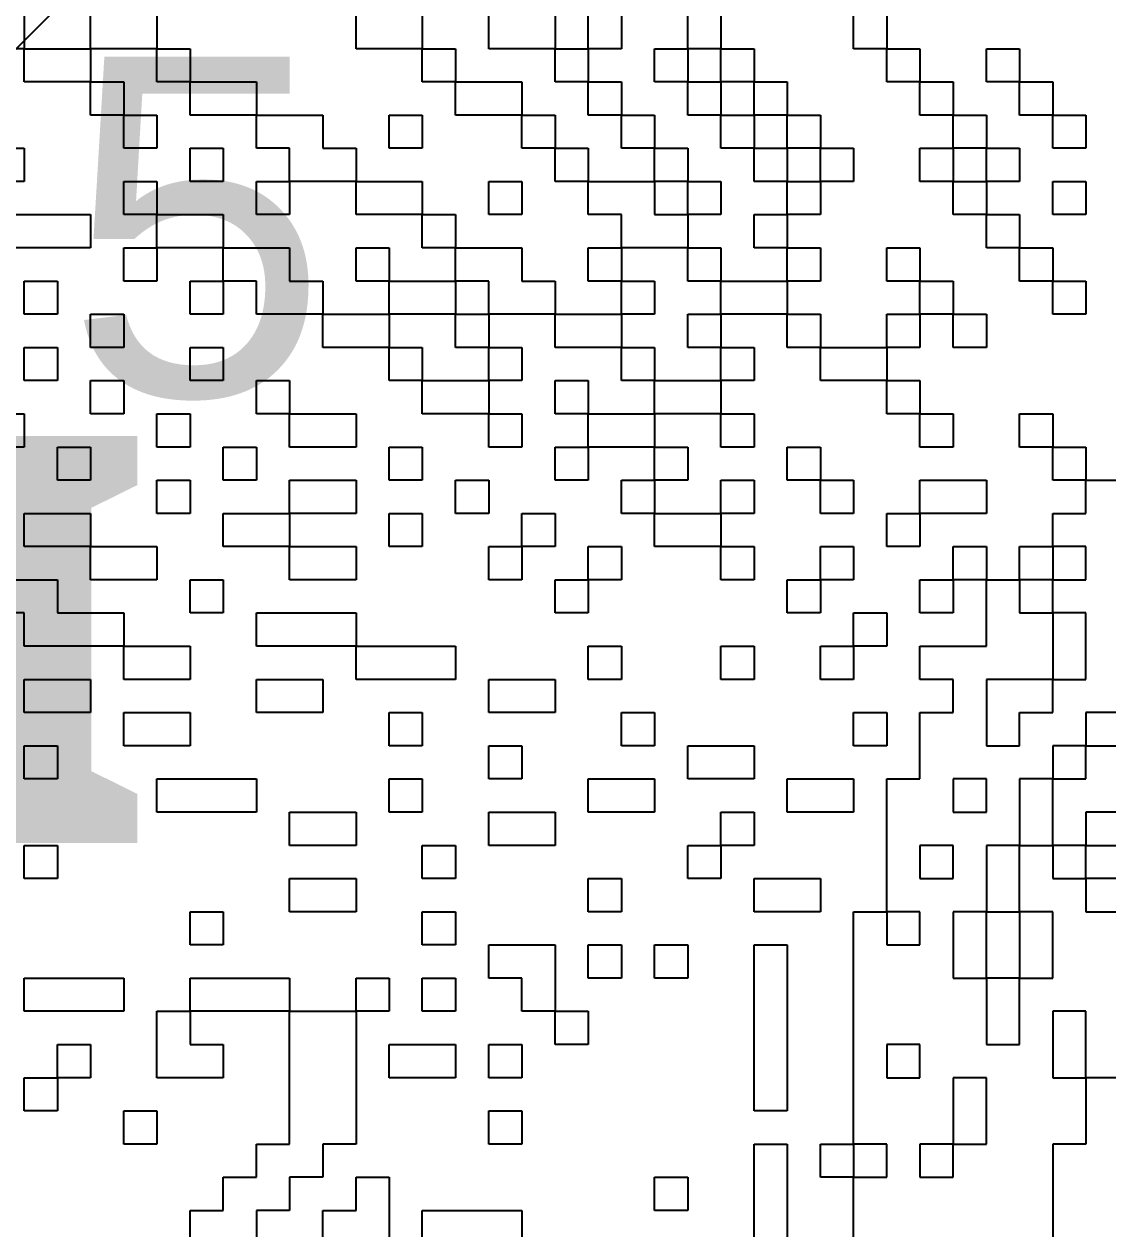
# Model space of a CAD drawing. Header units: inches. Extents: x 0.02 to 6.01, y 0.01 to 5.6.
# Drawn here: x 2.714 to 2.8738, y 2.9722 to 3.1498 of the extents above; entities that cross this region are included whole.
import ezdxf

# ---------------------------------------------------------------- set-up
doc = ezdxf.new("R2010")
doc.units = ezdxf.units.IN
doc.header["$MEASUREMENT"] = 0
for name, color, linetype in [('Bottom Layer', 5, 'Continuous'), ('Bottom Overlay', 54, 'Continuous'), ('Top Overlay', 2, 'Continuous')]:
    doc.layers.add(name, color=color, linetype=linetype)
doc.styles.add('Arial', font='', dxfattribs={"height": 0.2})
doc.styles.add('Segoe UI_Bold', font='', dxfattribs={"height": 0.2})
doc.styles.get('Arial').set_extended_font_data('Arial')
doc.styles.get('Segoe UI_Bold').set_extended_font_data('Segoe UI', bold=True)

# ---------------------------------------------------------------- blocks, each defined once
blk = doc.blocks.new('HDR2X3_18')
at = {"layer": 'Top Overlay', "style": 'Arial'}
blk.add_text('5', height=0.05, rotation=360, dxfattribs=at).set_placement((0.26, -0.02))

msp = doc.modelspace()

# ---------------------------------------------------------------- linework, layer by layer
at = {"layer": 'Bottom Layer'}
msp.add_line((2.69684, 3.13022), (2.86769, 3.30106), dxfattribs=at)
at = {"layer": 'Bottom Overlay'}
for p, q in [((2.71397, 3.15596), (2.71397, 3.14617)), ((2.73355, 3.15596), (2.73355, 3.14617)), ((2.72376, 3.14617), (2.72376, 3.15107)), ((2.76291, 3.14617), (2.76291, 3.15107)), ((2.77269, 3.15107), (2.77269, 3.14617)), ((2.78248, 3.14617), (2.78248, 3.15107)), ((2.79227, 3.15107), (2.79227, 3.14617)), ((2.79716, 3.14617), (2.79716, 3.15107)), ((2.80205, 3.15107), (2.80205, 3.14617)), ((2.81184, 3.14617), (2.81184, 3.15107)), ((2.81673, 3.15107), (2.81673, 3.14617)), ((2.83631, 3.14617), (2.83631, 3.15107)), ((2.8412, 3.15107), (2.8412, 3.14617)), ((2.71397, 3.14617), (2.70908, 3.14617)), ((2.71397, 3.14128), (2.71397, 3.14617)), ((2.71397, 3.14617), (2.72376, 3.14617)), ((2.72376, 3.14617), (2.72376, 3.14128)), ((2.73355, 3.14617), (2.72376, 3.14617)), ((2.73355, 3.14617), (2.73844, 3.14617)), ((2.73355, 3.14128), (2.73355, 3.14617)), ((2.73844, 3.14617), (2.73844, 3.14128)), ((2.77269, 3.14617), (2.76291, 3.14617)), ((2.77269, 3.14128), (2.77269, 3.14617)), ((2.77269, 3.14617), (2.77759, 3.14617)), ((2.77759, 3.14617), (2.77759, 3.14128)), ((2.79227, 3.14617), (2.78248, 3.14617)), ((2.79227, 3.14128), (2.79227, 3.14617)), ((2.79227, 3.14617), (2.79716, 3.14617)), ((2.79716, 3.14617), (2.79716, 3.14128)), ((2.80205, 3.14617), (2.79716, 3.14617)), ((2.80695, 3.14617), (2.81184, 3.14617)), ((2.80695, 3.14128), (2.80695, 3.14617)), ((2.81184, 3.14617), (2.81184, 3.14128)), ((2.81673, 3.14617), (2.81184, 3.14617)), ((2.81673, 3.14617), (2.82163, 3.14617)), ((2.81673, 3.14128), (2.81673, 3.14617)), ((2.82163, 3.14617), (2.82163, 3.14128)), ((2.8412, 3.14617), (2.83631, 3.14617)), ((2.8412, 3.14617), (2.84609, 3.14617)), ((2.8412, 3.14128), (2.8412, 3.14617)), ((2.84609, 3.14617), (2.84609, 3.14128)), ((2.85588, 3.14617), (2.86077, 3.14617)), ((2.85588, 3.14128), (2.85588, 3.14617)), ((2.86077, 3.14617), (2.86077, 3.14128)), ((2.72376, 3.14128), (2.71397, 3.14128)), ((2.72376, 3.13639), (2.72376, 3.14128)), ((2.72376, 3.14128), (2.72865, 3.14128)), ((2.72865, 3.14128), (2.72865, 3.13639)), ((2.73844, 3.14128), (2.73355, 3.14128)), ((2.73844, 3.14128), (2.74333, 3.14128)), ((2.73844, 3.13639), (2.73844, 3.14128)), ((2.74333, 3.14128), (2.74823, 3.14128)), ((2.74823, 3.14128), (2.74823, 3.13639)), ((2.77759, 3.14128), (2.77269, 3.14128)), ((2.77759, 3.13639), (2.77759, 3.14128)), ((2.77759, 3.14128), (2.78737, 3.14128)), ((2.78737, 3.14128), (2.78737, 3.13639)), ((2.79716, 3.14128), (2.79227, 3.14128)), ((2.79716, 3.14128), (2.80205, 3.14128)), ((2.79716, 3.13639), (2.79716, 3.14128)), ((2.80205, 3.14128), (2.80205, 3.13639)), ((2.81184, 3.14128), (2.80695, 3.14128)), ((2.81184, 3.13639), (2.81184, 3.14128)), ((2.81184, 3.14128), (2.81673, 3.14128)), ((2.81673, 3.14128), (2.81673, 3.13639)), ((2.82163, 3.14128), (2.81673, 3.14128)), ((2.82163, 3.13639), (2.82163, 3.14128)), ((2.82163, 3.14128), (2.82652, 3.14128)), ((2.82652, 3.14128), (2.82652, 3.13639)), ((2.84609, 3.14128), (2.8412, 3.14128)), ((2.84609, 3.13639), (2.84609, 3.14128)), ((2.84609, 3.14128), (2.85099, 3.14128)), ((2.85099, 3.14128), (2.85099, 3.13639)), ((2.86077, 3.14128), (2.85588, 3.14128)), ((2.86077, 3.13639), (2.86077, 3.14128)), ((2.86077, 3.14128), (2.86567, 3.14128)), ((2.86567, 3.14128), (2.86567, 3.13639)), ((2.72865, 3.13639), (2.72376, 3.13639)), ((2.72865, 3.13149), (2.72865, 3.13639)), ((2.72865, 3.13639), (2.73355, 3.13639)), ((2.73355, 3.13639), (2.73355, 3.13149)), ((2.74823, 3.13639), (2.73844, 3.13639)), ((2.74823, 3.13149), (2.74823, 3.13639)), ((2.74823, 3.13639), (2.75801, 3.13639)), ((2.75801, 3.13639), (2.75801, 3.13149)), ((2.7678, 3.13149), (2.7678, 3.13639)), ((2.7678, 3.13639), (2.77269, 3.13639)), ((2.77269, 3.13639), (2.77269, 3.13149)), ((2.78248, 3.13639), (2.77759, 3.13639)), ((2.78737, 3.13639), (2.78248, 3.13639)), ((2.78737, 3.13639), (2.79227, 3.13639)), ((2.78737, 3.13149), (2.78737, 3.13639)), ((2.79227, 3.13639), (2.79227, 3.13149)), ((2.80205, 3.13639), (2.79716, 3.13639)), ((2.80205, 3.13639), (2.80695, 3.13639)), ((2.80205, 3.13149), (2.80205, 3.13639)), ((2.80695, 3.13639), (2.80695, 3.13149)), ((2.81673, 3.13639), (2.81184, 3.13639)), ((2.81673, 3.13149), (2.81673, 3.13639)), ((2.81673, 3.13639), (2.82163, 3.13639)), ((2.82652, 3.13639), (2.82163, 3.13639)), ((2.82163, 3.13639), (2.82163, 3.13149)), ((2.82652, 3.13149), (2.82652, 3.13639)), ((2.82652, 3.13639), (2.83141, 3.13639)), ((2.83141, 3.13639), (2.83141, 3.13149)), ((2.85099, 3.13639), (2.84609, 3.13639)), ((2.85099, 3.13149), (2.85099, 3.13639)), ((2.85099, 3.13639), (2.85588, 3.13639)), ((2.85588, 3.13639), (2.85588, 3.13149)), ((2.86567, 3.13639), (2.86077, 3.13639)), ((2.86567, 3.13639), (2.87056, 3.13639)), ((2.86567, 3.13149), (2.86567, 3.13639)), ((2.87056, 3.13639), (2.87056, 3.13149)), ((2.70908, 3.13149), (2.71397, 3.13149)), ((2.71397, 3.13149), (2.71397, 3.1266)), ((2.73355, 3.13149), (2.72865, 3.13149)), ((2.73844, 3.1266), (2.73844, 3.13149)), ((2.73844, 3.13149), (2.74333, 3.13149)), ((2.74333, 3.13149), (2.74333, 3.1266)), ((2.75312, 3.13149), (2.74823, 3.13149)), ((2.75312, 3.1266), (2.75312, 3.13149)), ((2.75801, 3.13149), (2.76291, 3.13149)), ((2.76291, 3.13149), (2.76291, 3.1266)), ((2.77269, 3.13149), (2.7678, 3.13149)), ((2.79227, 3.13149), (2.78737, 3.13149)), ((2.79227, 3.1266), (2.79227, 3.13149)), ((2.79227, 3.13149), (2.79716, 3.13149)), ((2.79716, 3.13149), (2.79716, 3.1266)), ((2.80695, 3.13149), (2.80205, 3.13149)), ((2.80695, 3.1266), (2.80695, 3.13149)), ((2.80695, 3.13149), (2.81184, 3.13149)), ((2.81184, 3.13149), (2.81184, 3.1266)), ((2.82163, 3.13149), (2.81673, 3.13149)), ((2.82163, 3.13149), (2.82652, 3.13149)), ((2.82163, 3.1266), (2.82163, 3.13149)), ((2.83141, 3.13149), (2.82652, 3.13149)), ((2.82652, 3.13149), (2.82652, 3.1266)), ((2.83141, 3.1266), (2.83141, 3.13149)), ((2.83141, 3.13149), (2.83631, 3.13149)), ((2.83631, 3.13149), (2.83631, 3.1266)), ((2.84609, 3.1266), (2.84609, 3.13149)), ((2.84609, 3.13149), (2.85099, 3.13149)), ((2.85099, 3.13149), (2.85099, 3.1266)), ((2.85588, 3.13149), (2.85099, 3.13149)), ((2.85588, 3.13149), (2.86077, 3.13149)), ((2.85588, 3.1266), (2.85588, 3.13149)), ((2.86077, 3.13149), (2.86077, 3.1266)), ((2.87056, 3.13149), (2.86567, 3.13149)), ((2.71397, 3.1266), (2.70908, 3.1266)), ((2.72865, 3.12171), (2.72865, 3.1266)), ((2.72865, 3.1266), (2.73355, 3.1266)), ((2.73355, 3.1266), (2.73355, 3.12171)), ((2.74333, 3.1266), (2.73844, 3.1266)), ((2.74823, 3.12171), (2.74823, 3.1266)), ((2.74823, 3.1266), (2.75312, 3.1266)), ((2.75312, 3.1266), (2.75312, 3.12171)), ((2.76291, 3.1266), (2.75312, 3.1266)), ((2.76291, 3.12171), (2.76291, 3.1266)), ((2.76291, 3.1266), (2.77269, 3.1266)), ((2.77269, 3.1266), (2.77269, 3.12171)), ((2.78248, 3.12171), (2.78248, 3.1266)), ((2.78248, 3.1266), (2.78737, 3.1266)), ((2.78737, 3.1266), (2.78737, 3.12171)), ((2.79716, 3.1266), (2.79227, 3.1266)), ((2.79716, 3.12171), (2.79716, 3.1266)), ((2.79716, 3.1266), (2.80695, 3.1266)), ((2.81184, 3.1266), (2.80695, 3.1266)), ((2.80695, 3.1266), (2.80695, 3.12171)), ((2.81184, 3.12171), (2.81184, 3.1266)), ((2.81184, 3.1266), (2.81673, 3.1266)), ((2.81673, 3.1266), (2.81673, 3.12171)), ((2.82652, 3.1266), (2.82163, 3.1266)), ((2.82652, 3.12171), (2.82652, 3.1266)), ((2.82652, 3.1266), (2.83141, 3.1266)), ((2.83141, 3.1266), (2.83141, 3.12171)), ((2.83631, 3.1266), (2.83141, 3.1266)), ((2.85099, 3.1266), (2.84609, 3.1266)), ((2.85099, 3.12171), (2.85099, 3.1266)), ((2.85099, 3.1266), (2.85588, 3.1266)), ((2.85588, 3.1266), (2.85588, 3.12171)), ((2.86077, 3.1266), (2.85588, 3.1266)), ((2.86567, 3.12171), (2.86567, 3.1266)), ((2.86567, 3.1266), (2.87056, 3.1266)), ((2.87056, 3.1266), (2.87056, 3.12171)), ((2.70908, 3.12171), (2.72376, 3.12171)), ((2.72376, 3.12171), (2.72376, 3.11681)), ((2.73355, 3.12171), (2.72865, 3.12171)), ((2.73355, 3.11681), (2.73355, 3.12171)), ((2.73355, 3.12171), (2.74333, 3.12171)), ((2.74333, 3.12171), (2.74333, 3.11681)), ((2.75312, 3.12171), (2.74823, 3.12171)), ((2.77269, 3.12171), (2.76291, 3.12171)), ((2.77269, 3.11681), (2.77269, 3.12171)), ((2.77269, 3.12171), (2.77759, 3.12171)), ((2.77759, 3.12171), (2.77759, 3.11681)), ((2.78737, 3.12171), (2.78248, 3.12171)), ((2.80205, 3.12171), (2.79716, 3.12171)), ((2.80205, 3.11681), (2.80205, 3.12171)), ((2.80695, 3.12171), (2.81184, 3.12171)), ((2.81673, 3.12171), (2.81184, 3.12171)), ((2.81184, 3.12171), (2.81184, 3.11681)), ((2.82163, 3.11681), (2.82163, 3.12171)), ((2.82163, 3.12171), (2.82652, 3.12171)), ((2.82652, 3.12171), (2.82652, 3.11681)), ((2.83141, 3.12171), (2.82652, 3.12171)), ((2.85588, 3.12171), (2.85099, 3.12171)), ((2.85588, 3.12171), (2.86077, 3.12171)), ((2.85588, 3.11681), (2.85588, 3.12171)), ((2.86077, 3.12171), (2.86077, 3.11681)), ((2.87056, 3.12171), (2.86567, 3.12171)), ((2.71397, 3.11681), (2.70908, 3.11681)), ((2.71887, 3.11681), (2.71397, 3.11681)), ((2.72376, 3.11681), (2.71887, 3.11681)), ((2.72865, 3.11192), (2.72865, 3.11681)), ((2.72865, 3.11681), (2.73355, 3.11681)), ((2.73355, 3.11681), (2.73355, 3.11192)), ((2.73844, 3.11681), (2.73355, 3.11681)), ((2.74333, 3.11681), (2.73844, 3.11681)), ((2.74333, 3.11192), (2.74333, 3.11681)), ((2.74333, 3.11681), (2.75312, 3.11681)), ((2.75312, 3.11681), (2.75312, 3.11192)), ((2.76291, 3.11192), (2.76291, 3.11681)), ((2.76291, 3.11681), (2.7678, 3.11681)), ((2.7678, 3.11681), (2.7678, 3.11192)), ((2.77759, 3.11681), (2.77269, 3.11681)), ((2.77759, 3.11192), (2.77759, 3.11681)), ((2.77759, 3.11681), (2.78248, 3.11681)), ((2.78248, 3.11681), (2.78737, 3.11681)), ((2.78737, 3.11681), (2.78737, 3.11192)), ((2.79716, 3.11192), (2.79716, 3.11681)), ((2.79716, 3.11681), (2.80205, 3.11681)), ((2.80205, 3.11681), (2.80205, 3.11192)), ((2.81184, 3.11681), (2.80205, 3.11681)), ((2.81184, 3.11192), (2.81184, 3.11681)), ((2.81184, 3.11681), (2.81673, 3.11681)), ((2.81673, 3.11681), (2.81673, 3.11192)), ((2.82652, 3.11681), (2.82163, 3.11681)), ((2.82652, 3.11192), (2.82652, 3.11681)), ((2.82652, 3.11681), (2.83141, 3.11681)), ((2.83141, 3.11681), (2.83141, 3.11192)), ((2.8412, 3.11192), (2.8412, 3.11681)), ((2.8412, 3.11681), (2.84609, 3.11681)), ((2.84609, 3.11681), (2.84609, 3.11192)), ((2.86077, 3.11681), (2.85588, 3.11681)), ((2.86077, 3.11192), (2.86077, 3.11681)), ((2.86077, 3.11681), (2.86567, 3.11681)), ((2.86567, 3.11681), (2.86567, 3.11192)), ((2.71397, 3.10703), (2.71397, 3.11192)), ((2.71397, 3.11192), (2.71887, 3.11192)), ((2.71887, 3.11192), (2.71887, 3.10703)), ((2.73355, 3.11192), (2.72865, 3.11192)), ((2.73844, 3.10703), (2.73844, 3.11192)), ((2.73844, 3.11192), (2.74333, 3.11192)), ((2.74333, 3.11192), (2.74333, 3.10703)), ((2.74823, 3.11192), (2.74333, 3.11192)), ((2.74823, 3.10703), (2.74823, 3.11192)), ((2.75312, 3.11192), (2.75801, 3.11192)), ((2.75801, 3.11192), (2.75801, 3.10703)), ((2.7678, 3.11192), (2.76291, 3.11192)), ((2.7678, 3.11192), (2.77759, 3.11192)), ((2.7678, 3.10703), (2.7678, 3.11192)), ((2.78248, 3.11192), (2.77759, 3.11192)), ((2.77759, 3.11192), (2.77759, 3.10703)), ((2.78248, 3.10703), (2.78248, 3.11192)), ((2.78737, 3.11192), (2.79227, 3.11192)), ((2.79227, 3.11192), (2.79227, 3.10703)), ((2.80205, 3.11192), (2.79716, 3.11192)), ((2.80205, 3.10703), (2.80205, 3.11192)), ((2.80205, 3.11192), (2.80695, 3.11192)), ((2.80695, 3.11192), (2.80695, 3.10703)), ((2.81673, 3.11192), (2.81184, 3.11192)), ((2.81673, 3.11192), (2.82652, 3.11192)), ((2.81673, 3.10703), (2.81673, 3.11192)), ((2.83141, 3.11192), (2.82652, 3.11192)), ((2.82652, 3.11192), (2.82652, 3.10703)), ((2.84609, 3.11192), (2.8412, 3.11192)), ((2.84609, 3.10703), (2.84609, 3.11192)), ((2.84609, 3.11192), (2.85099, 3.11192)), ((2.85099, 3.11192), (2.85099, 3.10703)), ((2.86567, 3.11192), (2.86077, 3.11192)), ((2.86567, 3.10703), (2.86567, 3.11192)), ((2.86567, 3.11192), (2.87056, 3.11192)), ((2.87056, 3.11192), (2.87056, 3.10703)), ((2.71887, 3.10703), (2.71397, 3.10703)), ((2.72376, 3.10213), (2.72376, 3.10703)), ((2.72376, 3.10703), (2.72865, 3.10703)), ((2.72865, 3.10703), (2.72865, 3.10213)), ((2.74333, 3.10703), (2.73844, 3.10703)), ((2.75801, 3.10703), (2.74823, 3.10703)), ((2.75801, 3.10213), (2.75801, 3.10703)), ((2.75801, 3.10703), (2.7678, 3.10703)), ((2.7678, 3.10703), (2.7678, 3.10213)), ((2.77759, 3.10703), (2.7678, 3.10703)), ((2.77759, 3.10213), (2.77759, 3.10703)), ((2.77759, 3.10703), (2.78248, 3.10703)), ((2.78248, 3.10703), (2.78248, 3.10213)), ((2.79227, 3.10703), (2.78248, 3.10703)), ((2.79227, 3.10213), (2.79227, 3.10703)), ((2.79227, 3.10703), (2.79716, 3.10703)), ((2.79716, 3.10703), (2.80205, 3.10703)), ((2.80205, 3.10703), (2.80205, 3.10213)), ((2.80695, 3.10703), (2.80205, 3.10703)), ((2.81184, 3.10213), (2.81184, 3.10703)), ((2.81184, 3.10703), (2.81673, 3.10703)), ((2.81673, 3.10703), (2.81673, 3.10213)), ((2.82652, 3.10703), (2.81673, 3.10703)), ((2.82652, 3.10213), (2.82652, 3.10703)), ((2.82652, 3.10703), (2.83141, 3.10703)), ((2.83141, 3.10703), (2.83141, 3.10213)), ((2.8412, 3.10213), (2.8412, 3.10703)), ((2.8412, 3.10703), (2.84609, 3.10703)), ((2.85099, 3.10703), (2.84609, 3.10703)), ((2.84609, 3.10703), (2.84609, 3.10213)), ((2.85099, 3.10703), (2.85588, 3.10703)), ((2.85099, 3.10213), (2.85099, 3.10703)), ((2.85588, 3.10703), (2.85588, 3.10213)), ((2.87056, 3.10703), (2.86567, 3.10703)), ((2.71397, 3.10213), (2.71887, 3.10213)), ((2.71397, 3.09724), (2.71397, 3.10213)), ((2.71887, 3.10213), (2.71887, 3.09724)), ((2.72865, 3.10213), (2.72376, 3.10213)), ((2.73844, 3.10213), (2.74333, 3.10213)), ((2.73844, 3.09724), (2.73844, 3.10213)), ((2.74333, 3.10213), (2.74333, 3.09724)), ((2.7678, 3.10213), (2.75801, 3.10213)), ((2.7678, 3.09724), (2.7678, 3.10213)), ((2.7678, 3.10213), (2.77269, 3.10213)), ((2.77269, 3.10213), (2.77269, 3.09724)), ((2.78248, 3.10213), (2.77759, 3.10213)), ((2.78248, 3.09724), (2.78248, 3.10213)), ((2.78248, 3.10213), (2.78737, 3.10213)), ((2.78737, 3.10213), (2.78737, 3.09724)), ((2.80205, 3.10213), (2.79227, 3.10213)), ((2.80205, 3.09724), (2.80205, 3.10213)), ((2.80205, 3.10213), (2.80695, 3.10213)), ((2.80695, 3.10213), (2.80695, 3.09724)), ((2.81673, 3.10213), (2.81184, 3.10213)), ((2.81673, 3.10213), (2.82163, 3.10213)), ((2.81673, 3.09724), (2.81673, 3.10213)), ((2.82163, 3.10213), (2.82163, 3.09724)), ((2.83141, 3.10213), (2.82652, 3.10213)), ((2.83141, 3.09724), (2.83141, 3.10213)), ((2.83141, 3.10213), (2.8412, 3.10213)), ((2.8412, 3.10213), (2.8412, 3.09724)), ((2.84609, 3.10213), (2.8412, 3.10213)), ((2.85588, 3.10213), (2.85099, 3.10213)), ((2.71887, 3.09724), (2.71397, 3.09724)), ((2.72376, 3.09235), (2.72376, 3.09724)), ((2.72376, 3.09724), (2.72865, 3.09724)), ((2.72865, 3.09724), (2.72865, 3.09235)), ((2.74333, 3.09724), (2.73844, 3.09724)), ((2.74823, 3.09724), (2.75312, 3.09724)), ((2.74823, 3.09235), (2.74823, 3.09724)), ((2.75312, 3.09724), (2.75312, 3.09235)), ((2.77269, 3.09724), (2.7678, 3.09724)), ((2.77269, 3.09724), (2.78248, 3.09724)), ((2.77269, 3.09235), (2.77269, 3.09724)), ((2.78737, 3.09724), (2.78248, 3.09724)), ((2.78248, 3.09724), (2.78248, 3.09235)), ((2.79227, 3.09235), (2.79227, 3.09724)), ((2.79227, 3.09724), (2.79716, 3.09724)), ((2.79716, 3.09724), (2.79716, 3.09235)), ((2.80695, 3.09724), (2.80205, 3.09724)), ((2.80695, 3.09724), (2.81184, 3.09724)), ((2.80695, 3.09235), (2.80695, 3.09724)), ((2.81184, 3.09724), (2.81673, 3.09724)), ((2.82163, 3.09724), (2.81673, 3.09724)), ((2.81673, 3.09724), (2.81673, 3.09235)), ((2.8412, 3.09724), (2.83141, 3.09724)), ((2.8412, 3.09235), (2.8412, 3.09724)), ((2.8412, 3.09724), (2.84609, 3.09724)), ((2.84609, 3.09724), (2.84609, 3.09235)), ((2.70908, 3.09235), (2.71397, 3.09235)), ((2.71397, 3.09235), (2.71397, 3.08745)), ((2.72865, 3.09235), (2.72376, 3.09235)), ((2.73355, 3.08745), (2.73355, 3.09235)), ((2.73355, 3.09235), (2.73844, 3.09235)), ((2.73844, 3.09235), (2.73844, 3.08745)), ((2.75312, 3.09235), (2.74823, 3.09235)), ((2.75312, 3.08745), (2.75312, 3.09235)), ((2.75312, 3.09235), (2.76291, 3.09235)), ((2.76291, 3.09235), (2.76291, 3.08745)), ((2.78248, 3.09235), (2.77269, 3.09235)), ((2.78248, 3.08745), (2.78248, 3.09235)), ((2.78248, 3.09235), (2.78737, 3.09235)), ((2.78737, 3.09235), (2.78737, 3.08745)), ((2.79716, 3.09235), (2.79227, 3.09235)), ((2.79716, 3.09235), (2.80205, 3.09235)), ((2.79716, 3.08745), (2.79716, 3.09235)), ((2.80205, 3.09235), (2.80695, 3.09235)), ((2.81673, 3.09235), (2.80695, 3.09235)), ((2.80695, 3.09235), (2.80695, 3.08745)), ((2.81673, 3.08745), (2.81673, 3.09235)), ((2.81673, 3.09235), (2.82163, 3.09235)), ((2.82163, 3.09235), (2.82163, 3.08745)), ((2.84609, 3.09235), (2.8412, 3.09235)), ((2.84609, 3.08745), (2.84609, 3.09235)), ((2.84609, 3.09235), (2.85099, 3.09235)), ((2.85099, 3.09235), (2.85099, 3.08745)), ((2.86077, 3.08745), (2.86077, 3.09235)), ((2.86077, 3.09235), (2.86567, 3.09235)), ((2.86567, 3.09235), (2.86567, 3.08745)), ((2.71397, 3.08745), (2.70908, 3.08745)), ((2.71887, 3.08745), (2.72376, 3.08745)), ((2.71887, 3.08256), (2.71887, 3.08745)), ((2.72376, 3.08745), (2.72376, 3.08256)), ((2.73844, 3.08745), (2.73355, 3.08745)), ((2.74333, 3.08745), (2.74823, 3.08745)), ((2.74333, 3.08256), (2.74333, 3.08745)), ((2.74823, 3.08745), (2.74823, 3.08256)), ((2.75801, 3.08745), (2.75312, 3.08745)), ((2.76291, 3.08745), (2.75801, 3.08745)), ((2.7678, 3.08256), (2.7678, 3.08745)), ((2.7678, 3.08745), (2.77269, 3.08745)), ((2.77269, 3.08745), (2.77269, 3.08256)), ((2.78737, 3.08745), (2.78248, 3.08745)), ((2.79227, 3.08256), (2.79227, 3.08745)), ((2.79227, 3.08745), (2.79716, 3.08745)), ((2.79716, 3.08745), (2.79716, 3.08256)), ((2.80695, 3.08745), (2.79716, 3.08745)), ((2.80695, 3.08256), (2.80695, 3.08745)), ((2.80695, 3.08745), (2.81184, 3.08745)), ((2.81184, 3.08745), (2.81184, 3.08256)), ((2.82163, 3.08745), (2.81673, 3.08745)), ((2.82652, 3.08256), (2.82652, 3.08745)), ((2.82652, 3.08745), (2.83141, 3.08745)), ((2.83141, 3.08745), (2.83141, 3.08256)), ((2.85099, 3.08745), (2.84609, 3.08745)), ((2.86567, 3.08745), (2.86077, 3.08745)), ((2.86567, 3.08256), (2.86567, 3.08745)), ((2.86567, 3.08745), (2.87056, 3.08745)), ((2.87056, 3.08745), (2.87056, 3.08256)), ((2.72376, 3.08256), (2.71887, 3.08256)), ((2.73355, 3.07767), (2.73355, 3.08256)), ((2.73355, 3.08256), (2.73844, 3.08256)), ((2.73844, 3.08256), (2.73844, 3.07767)), ((2.74823, 3.08256), (2.74333, 3.08256)), ((2.75312, 3.07767), (2.75312, 3.08256)), ((2.75312, 3.08256), (2.75801, 3.08256)), ((2.75801, 3.08256), (2.76291, 3.08256)), ((2.76291, 3.08256), (2.76291, 3.07767)), ((2.77269, 3.08256), (2.7678, 3.08256)), ((2.77759, 3.07767), (2.77759, 3.08256)), ((2.77759, 3.08256), (2.78248, 3.08256)), ((2.78248, 3.08256), (2.78248, 3.07767)), ((2.79716, 3.08256), (2.79227, 3.08256)), ((2.80205, 3.07767), (2.80205, 3.08256)), ((2.80205, 3.08256), (2.80695, 3.08256)), ((2.81184, 3.08256), (2.80695, 3.08256)), ((2.80695, 3.08256), (2.80695, 3.07767)), ((2.81673, 3.07767), (2.81673, 3.08256)), ((2.81673, 3.08256), (2.82163, 3.08256)), ((2.82163, 3.08256), (2.82163, 3.07767)), ((2.83141, 3.08256), (2.82652, 3.08256)), ((2.83141, 3.08256), (2.83631, 3.08256)), ((2.83141, 3.07767), (2.83141, 3.08256)), ((2.83631, 3.08256), (2.83631, 3.07767)), ((2.84609, 3.07767), (2.84609, 3.08256)), ((2.84609, 3.08256), (2.85099, 3.08256)), ((2.85099, 3.08256), (2.85588, 3.08256)), ((2.85588, 3.08256), (2.85588, 3.07767)), ((2.87056, 3.08256), (2.86567, 3.08256)), ((2.87056, 3.07767), (2.87056, 3.08256)), ((2.87056, 3.08256), (2.87545, 3.08256)), ((2.71397, 3.07767), (2.71887, 3.07767)), ((2.71397, 3.07277), (2.71397, 3.07767)), ((2.71887, 3.07767), (2.72376, 3.07767)), ((2.72376, 3.07767), (2.72376, 3.07277)), ((2.73844, 3.07767), (2.73355, 3.07767)), ((2.74333, 3.07277), (2.74333, 3.07767)), ((2.74333, 3.07767), (2.75312, 3.07767)), ((2.76291, 3.07767), (2.75312, 3.07767)), ((2.75312, 3.07767), (2.75312, 3.07277)), ((2.7678, 3.07277), (2.7678, 3.07767)), ((2.7678, 3.07767), (2.77269, 3.07767)), ((2.77269, 3.07767), (2.77269, 3.07277)), ((2.78248, 3.07767), (2.77759, 3.07767)), ((2.78737, 3.07277), (2.78737, 3.07767)), ((2.78737, 3.07767), (2.79227, 3.07767)), ((2.79227, 3.07767), (2.79227, 3.07277)), ((2.80695, 3.07767), (2.80205, 3.07767)), ((2.80695, 3.07767), (2.81184, 3.07767)), ((2.80695, 3.07277), (2.80695, 3.07767)), ((2.81184, 3.07767), (2.81673, 3.07767)), ((2.81673, 3.07767), (2.81673, 3.07277)), ((2.82163, 3.07767), (2.81673, 3.07767)), ((2.83631, 3.07767), (2.83141, 3.07767)), ((2.8412, 3.07277), (2.8412, 3.07767)), ((2.8412, 3.07767), (2.84609, 3.07767)), ((2.84609, 3.07767), (2.84609, 3.07277)), ((2.85588, 3.07767), (2.84609, 3.07767)), ((2.86567, 3.07277), (2.86567, 3.07767)), ((2.86567, 3.07767), (2.87056, 3.07767)), ((2.72376, 3.07277), (2.71397, 3.07277)), ((2.72376, 3.06788), (2.72376, 3.07277)), ((2.72376, 3.07277), (2.73355, 3.07277)), ((2.73355, 3.07277), (2.73355, 3.06788)), ((2.75312, 3.07277), (2.74333, 3.07277)), ((2.75312, 3.07277), (2.75801, 3.07277)), ((2.75312, 3.06788), (2.75312, 3.07277)), ((2.75801, 3.07277), (2.76291, 3.07277)), ((2.76291, 3.07277), (2.76291, 3.06788)), ((2.77269, 3.07277), (2.7678, 3.07277)), ((2.78248, 3.06788), (2.78248, 3.07277)), ((2.78248, 3.07277), (2.78737, 3.07277)), ((2.78737, 3.07277), (2.78737, 3.06788)), ((2.79227, 3.07277), (2.78737, 3.07277)), ((2.79716, 3.07277), (2.80205, 3.07277)), ((2.79716, 3.06788), (2.79716, 3.07277)), ((2.80205, 3.07277), (2.80205, 3.06788)), ((2.81673, 3.07277), (2.80695, 3.07277)), ((2.81673, 3.06788), (2.81673, 3.07277)), ((2.81673, 3.07277), (2.82163, 3.07277)), ((2.82163, 3.07277), (2.82163, 3.06788)), ((2.83141, 3.06788), (2.83141, 3.07277)), ((2.83141, 3.07277), (2.83631, 3.07277)), ((2.83631, 3.07277), (2.83631, 3.06788)), ((2.84609, 3.07277), (2.8412, 3.07277)), ((2.85099, 3.06788), (2.85099, 3.07277)), ((2.85099, 3.07277), (2.85588, 3.07277)), ((2.85588, 3.07277), (2.85588, 3.06788)), ((2.86077, 3.07277), (2.86567, 3.07277)), ((2.86077, 3.06788), (2.86077, 3.07277)), ((2.86567, 3.07277), (2.86567, 3.06788)), ((2.87056, 3.07277), (2.86567, 3.07277)), ((2.87056, 3.06788), (2.87056, 3.07277)), ((2.70908, 3.06788), (2.71397, 3.06788)), ((2.71397, 3.06788), (2.71887, 3.06788)), ((2.71887, 3.06788), (2.71887, 3.06299)), ((2.72865, 3.06788), (2.72376, 3.06788)), ((2.73355, 3.06788), (2.72865, 3.06788)), ((2.73844, 3.06299), (2.73844, 3.06788)), ((2.73844, 3.06788), (2.74333, 3.06788)), ((2.74333, 3.06788), (2.74333, 3.06299)), ((2.76291, 3.06788), (2.75312, 3.06788)), ((2.78737, 3.06788), (2.78248, 3.06788)), ((2.79227, 3.06299), (2.79227, 3.06788)), ((2.79227, 3.06788), (2.79716, 3.06788)), ((2.80205, 3.06788), (2.79716, 3.06788)), ((2.79716, 3.06788), (2.79716, 3.06299)), ((2.82163, 3.06788), (2.81673, 3.06788)), ((2.82652, 3.06299), (2.82652, 3.06788)), ((2.82652, 3.06788), (2.83141, 3.06788)), ((2.83631, 3.06788), (2.83141, 3.06788)), ((2.83141, 3.06788), (2.83141, 3.06299)), ((2.84609, 3.06299), (2.84609, 3.06788)), ((2.84609, 3.06788), (2.85099, 3.06788)), ((2.85588, 3.06788), (2.85099, 3.06788)), ((2.85099, 3.06788), (2.85099, 3.06299)), ((2.85588, 3.05809), (2.85588, 3.06788)), ((2.85588, 3.06788), (2.86077, 3.06788)), ((2.86567, 3.06788), (2.86077, 3.06788)), ((2.86077, 3.06788), (2.86077, 3.06299)), ((2.86567, 3.06299), (2.86567, 3.06788)), ((2.86567, 3.06788), (2.87056, 3.06788)), ((2.71397, 3.06299), (2.70419, 3.06299)), ((2.71397, 3.05809), (2.71397, 3.06299)), ((2.71887, 3.06299), (2.72865, 3.06299)), ((2.72865, 3.06299), (2.72865, 3.05809)), ((2.74333, 3.06299), (2.73844, 3.06299)), ((2.74823, 3.06299), (2.75312, 3.06299)), ((2.74823, 3.05809), (2.74823, 3.06299)), ((2.75312, 3.06299), (2.76291, 3.06299)), ((2.76291, 3.06299), (2.76291, 3.05809)), ((2.79716, 3.06299), (2.79227, 3.06299)), ((2.83141, 3.06299), (2.82652, 3.06299)), ((2.83631, 3.06299), (2.8412, 3.06299)), ((2.83631, 3.05809), (2.83631, 3.06299)), ((2.8412, 3.06299), (2.8412, 3.05809)), ((2.85099, 3.06299), (2.84609, 3.06299)), ((2.86077, 3.06299), (2.86567, 3.06299)), ((2.86567, 3.06299), (2.86567, 3.0532)), ((2.87056, 3.06299), (2.86567, 3.06299)), ((2.87056, 3.0532), (2.87056, 3.06299)), ((2.72865, 3.05809), (2.71397, 3.05809)), ((2.72865, 3.0532), (2.72865, 3.05809)), ((2.72865, 3.05809), (2.73844, 3.05809)), ((2.73844, 3.05809), (2.73844, 3.0532)), ((2.76291, 3.05809), (2.74823, 3.05809)), ((2.76291, 3.0532), (2.76291, 3.05809)), ((2.76291, 3.05809), (2.77759, 3.05809)), ((2.77759, 3.05809), (2.77759, 3.0532)), ((2.79716, 3.0532), (2.79716, 3.05809)), ((2.79716, 3.05809), (2.80205, 3.05809)), ((2.80205, 3.05809), (2.80205, 3.0532)), ((2.81673, 3.0532), (2.81673, 3.05809)), ((2.81673, 3.05809), (2.82163, 3.05809)), ((2.82163, 3.05809), (2.82163, 3.0532)), ((2.83141, 3.0532), (2.83141, 3.05809)), ((2.83141, 3.05809), (2.83631, 3.05809)), ((2.83631, 3.05809), (2.83631, 3.0532)), ((2.8412, 3.05809), (2.83631, 3.05809)), ((2.84609, 3.0532), (2.84609, 3.05809)), ((2.84609, 3.05809), (2.85588, 3.05809)), ((2.71397, 3.04831), (2.71397, 3.0532)), ((2.71397, 3.0532), (2.72376, 3.0532)), ((2.72376, 3.0532), (2.72376, 3.04831)), ((2.73355, 3.0532), (2.72865, 3.0532)), ((2.73844, 3.0532), (2.73355, 3.0532)), ((2.74823, 3.04831), (2.74823, 3.0532)), ((2.74823, 3.0532), (2.75801, 3.0532)), ((2.75801, 3.0532), (2.75801, 3.04831)), ((2.7678, 3.0532), (2.76291, 3.0532)), ((2.77759, 3.0532), (2.7678, 3.0532)), ((2.78248, 3.04831), (2.78248, 3.0532)), ((2.78248, 3.0532), (2.79227, 3.0532)), ((2.79227, 3.0532), (2.79227, 3.04831)), ((2.80205, 3.0532), (2.79716, 3.0532)), ((2.82163, 3.0532), (2.81673, 3.0532)), ((2.83631, 3.0532), (2.83141, 3.0532)), ((2.85099, 3.0532), (2.84609, 3.0532)), ((2.85099, 3.04831), (2.85099, 3.0532)), ((2.86567, 3.0532), (2.85588, 3.0532)), ((2.85588, 3.0532), (2.85588, 3.04341)), ((2.86567, 3.0532), (2.87056, 3.0532)), ((2.86567, 3.04831), (2.86567, 3.0532)), ((2.72376, 3.04831), (2.71397, 3.04831)), ((2.72865, 3.04341), (2.72865, 3.04831)), ((2.72865, 3.04831), (2.73844, 3.04831)), ((2.73844, 3.04831), (2.73844, 3.04341)), ((2.75312, 3.04831), (2.74823, 3.04831)), ((2.75801, 3.04831), (2.75312, 3.04831)), ((2.7678, 3.04341), (2.7678, 3.04831)), ((2.7678, 3.04831), (2.77269, 3.04831)), ((2.77269, 3.04831), (2.77269, 3.04341)), ((2.78737, 3.04831), (2.78248, 3.04831)), ((2.79227, 3.04831), (2.78737, 3.04831)), ((2.80205, 3.04341), (2.80205, 3.04831)), ((2.80205, 3.04831), (2.80695, 3.04831)), ((2.80695, 3.04831), (2.80695, 3.04341)), ((2.83631, 3.04341), (2.83631, 3.04831)), ((2.83631, 3.04831), (2.8412, 3.04831)), ((2.8412, 3.04831), (2.8412, 3.04341)), ((2.84609, 3.03852), (2.84609, 3.04831)), ((2.84609, 3.04831), (2.85099, 3.04831)), ((2.86077, 3.04341), (2.86077, 3.04831)), ((2.86077, 3.04831), (2.86567, 3.04831)), ((2.87545, 3.04831), (2.87056, 3.04831)), ((2.87056, 3.04831), (2.87056, 3.04341)), ((2.71397, 3.03852), (2.71397, 3.04341)), ((2.71397, 3.04341), (2.71887, 3.04341)), ((2.71887, 3.04341), (2.71887, 3.03852)), ((2.73844, 3.04341), (2.72865, 3.04341)), ((2.77269, 3.04341), (2.7678, 3.04341)), ((2.78248, 3.03852), (2.78248, 3.04341)), ((2.78248, 3.04341), (2.78737, 3.04341)), ((2.78737, 3.04341), (2.78737, 3.03852)), ((2.80695, 3.04341), (2.80205, 3.04341)), ((2.81184, 3.03852), (2.81184, 3.04341)), ((2.81184, 3.04341), (2.82163, 3.04341)), ((2.82163, 3.04341), (2.82163, 3.03852)), ((2.8412, 3.04341), (2.83631, 3.04341)), ((2.85588, 3.04341), (2.86077, 3.04341)), ((2.87056, 3.04341), (2.86567, 3.04341)), ((2.86567, 3.04341), (2.86567, 3.03852)), ((2.87056, 3.03852), (2.87056, 3.04341)), ((2.87056, 3.04341), (2.87545, 3.04341)), ((2.71887, 3.03852), (2.71397, 3.03852)), ((2.73355, 3.03363), (2.73355, 3.03852)), ((2.73355, 3.03852), (2.74823, 3.03852)), ((2.74823, 3.03852), (2.74823, 3.03363)), ((2.7678, 3.03363), (2.7678, 3.03852)), ((2.7678, 3.03852), (2.77269, 3.03852)), ((2.77269, 3.03852), (2.77269, 3.03363)), ((2.78737, 3.03852), (2.78248, 3.03852)), ((2.79716, 3.03852), (2.80205, 3.03852)), ((2.79716, 3.03363), (2.79716, 3.03852)), ((2.80205, 3.03852), (2.80695, 3.03852)), ((2.80695, 3.03852), (2.80695, 3.03363)), ((2.81673, 3.03852), (2.81184, 3.03852)), ((2.82163, 3.03852), (2.81673, 3.03852)), ((2.82652, 3.03852), (2.83141, 3.03852)), ((2.82652, 3.03363), (2.82652, 3.03852)), ((2.83141, 3.03852), (2.83631, 3.03852)), ((2.83631, 3.03852), (2.83631, 3.03363)), ((2.8412, 3.01895), (2.8412, 3.03852)), ((2.8412, 3.03852), (2.84609, 3.03852)), ((2.85588, 3.03852), (2.85099, 3.03852)), ((2.85099, 3.03852), (2.85099, 3.03363)), ((2.85588, 3.03363), (2.85588, 3.03852)), ((2.86567, 3.03852), (2.86077, 3.03852)), ((2.86077, 3.03852), (2.86077, 3.02873)), ((2.86567, 3.02873), (2.86567, 3.03852)), ((2.86567, 3.03852), (2.87056, 3.03852)), ((2.74333, 3.03363), (2.73355, 3.03363)), ((2.74823, 3.03363), (2.74333, 3.03363)), ((2.75312, 3.02873), (2.75312, 3.03363)), ((2.75312, 3.03363), (2.76291, 3.03363)), ((2.76291, 3.03363), (2.76291, 3.02873)), ((2.77269, 3.03363), (2.7678, 3.03363)), ((2.78248, 3.03363), (2.78737, 3.03363)), ((2.78248, 3.02873), (2.78248, 3.03363)), ((2.78737, 3.03363), (2.79227, 3.03363)), ((2.79227, 3.03363), (2.79227, 3.02873)), ((2.80695, 3.03363), (2.79716, 3.03363)), ((2.81673, 3.02873), (2.81673, 3.03363)), ((2.81673, 3.03363), (2.82163, 3.03363)), ((2.82163, 3.03363), (2.82163, 3.02873)), ((2.83631, 3.03363), (2.82652, 3.03363)), ((2.85099, 3.03363), (2.85588, 3.03363)), ((2.87545, 3.03363), (2.87056, 3.03363)), ((2.87056, 3.03363), (2.87056, 3.02873)), ((2.71397, 3.02873), (2.71887, 3.02873)), ((2.71397, 3.02384), (2.71397, 3.02873)), ((2.71887, 3.02873), (2.71887, 3.02384)), ((2.76291, 3.02873), (2.75312, 3.02873)), ((2.77269, 3.02384), (2.77269, 3.02873)), ((2.77269, 3.02873), (2.77759, 3.02873)), ((2.77759, 3.02873), (2.77759, 3.02384)), ((2.79227, 3.02873), (2.78248, 3.02873)), ((2.81184, 3.02384), (2.81184, 3.02873)), ((2.81184, 3.02873), (2.81673, 3.02873)), ((2.81673, 3.02873), (2.81673, 3.02384)), ((2.82163, 3.02873), (2.81673, 3.02873)), ((2.85099, 3.02873), (2.84609, 3.02873)), ((2.84609, 3.02873), (2.84609, 3.02384)), ((2.85099, 3.02384), (2.85099, 3.02873)), ((2.86077, 3.02873), (2.85588, 3.02873)), ((2.85588, 3.02873), (2.85588, 3.01895)), ((2.86077, 3.02873), (2.86567, 3.02873)), ((2.86077, 3.01895), (2.86077, 3.02873)), ((2.87056, 3.02873), (2.86567, 3.02873)), ((2.86567, 3.02873), (2.86567, 3.02384)), ((2.87056, 3.02384), (2.87056, 3.02873)), ((2.87056, 3.02873), (2.87545, 3.02873)), ((2.71887, 3.02384), (2.71397, 3.02384)), ((2.75312, 3.02384), (2.75801, 3.02384)), ((2.75312, 3.01895), (2.75312, 3.02384)), ((2.75801, 3.02384), (2.76291, 3.02384)), ((2.76291, 3.02384), (2.76291, 3.01895)), ((2.77759, 3.02384), (2.77269, 3.02384)), ((2.79716, 3.01895), (2.79716, 3.02384)), ((2.79716, 3.02384), (2.80205, 3.02384)), ((2.80205, 3.02384), (2.80205, 3.01895)), ((2.81673, 3.02384), (2.81184, 3.02384)), ((2.82163, 3.01895), (2.82163, 3.02384)), ((2.82163, 3.02384), (2.83141, 3.02384)), ((2.83141, 3.02384), (2.83141, 3.01895)), ((2.84609, 3.02384), (2.85099, 3.02384)), ((2.86567, 3.02384), (2.87056, 3.02384)), ((2.87545, 3.02384), (2.87056, 3.02384)), ((2.87056, 3.02384), (2.87056, 3.01895)), ((2.73844, 3.01405), (2.73844, 3.01895)), ((2.73844, 3.01895), (2.74333, 3.01895)), ((2.74333, 3.01895), (2.74333, 3.01405)), ((2.76291, 3.01895), (2.75312, 3.01895)), ((2.77269, 3.01405), (2.77269, 3.01895)), ((2.77269, 3.01895), (2.77759, 3.01895)), ((2.77759, 3.01895), (2.77759, 3.01405)), ((2.80205, 3.01895), (2.79716, 3.01895)), ((2.82652, 3.01895), (2.82163, 3.01895)), ((2.83141, 3.01895), (2.82652, 3.01895)), ((2.83631, 2.98469), (2.83631, 3.01895)), ((2.83631, 3.01895), (2.8412, 3.01895)), ((2.8412, 3.01895), (2.8412, 3.01405)), ((2.84609, 3.01895), (2.8412, 3.01895)), ((2.84609, 3.01405), (2.84609, 3.01895)), ((2.85588, 3.01895), (2.85099, 3.01895)), ((2.85099, 3.01895), (2.85099, 3.00916)), ((2.85588, 3.01405), (2.85588, 3.01895)), ((2.85588, 3.01895), (2.86077, 3.01895)), ((2.86077, 3.01895), (2.86077, 3.00916)), ((2.86567, 3.01895), (2.86077, 3.01895)), ((2.86567, 3.00916), (2.86567, 3.01895)), ((2.87056, 3.01895), (2.87545, 3.01895)), ((2.74333, 3.01405), (2.73844, 3.01405)), ((2.77759, 3.01405), (2.77269, 3.01405)), ((2.78248, 3.00916), (2.78248, 3.01405)), ((2.78248, 3.01405), (2.79227, 3.01405)), ((2.79227, 3.01405), (2.79227, 3.00916)), ((2.79716, 3.00916), (2.79716, 3.01405)), ((2.79716, 3.01405), (2.80205, 3.01405)), ((2.80205, 3.01405), (2.80205, 3.00916)), ((2.80695, 3.00916), (2.80695, 3.01405)), ((2.80695, 3.01405), (2.81184, 3.01405)), ((2.81184, 3.01405), (2.81184, 3.00916)), ((2.82163, 2.99448), (2.82163, 3.01405)), ((2.82163, 3.01405), (2.82652, 3.01405)), ((2.82652, 3.01405), (2.82652, 2.98959)), ((2.8412, 3.01405), (2.84609, 3.01405)), ((2.85588, 3.00916), (2.85588, 3.01405)), ((2.71397, 3.00427), (2.71397, 3.00916)), ((2.71397, 3.00916), (2.72865, 3.00916)), ((2.72865, 3.00916), (2.72865, 3.00427)), ((2.73844, 3.00427), (2.73844, 3.00916)), ((2.73844, 3.00916), (2.75312, 3.00916)), ((2.75312, 3.00916), (2.75312, 3.00427)), ((2.76291, 3.00427), (2.76291, 3.00916)), ((2.76291, 3.00916), (2.7678, 3.00916)), ((2.7678, 3.00916), (2.7678, 3.00427)), ((2.77269, 3.00916), (2.77759, 3.00916)), ((2.77269, 3.00427), (2.77269, 3.00916)), ((2.77759, 3.00916), (2.77759, 3.00427)), ((2.78737, 3.00916), (2.78248, 3.00916)), ((2.78737, 3.00427), (2.78737, 3.00916)), ((2.79227, 3.00916), (2.79227, 3.00427)), ((2.80205, 3.00916), (2.79716, 3.00916)), ((2.81184, 3.00916), (2.80695, 3.00916)), ((2.85099, 3.00916), (2.85588, 3.00916)), ((2.86077, 3.00916), (2.85588, 3.00916)), ((2.85588, 3.00916), (2.85588, 2.99937)), ((2.86077, 2.99937), (2.86077, 3.00916)), ((2.86077, 3.00916), (2.86567, 3.00916)), ((2.72865, 3.00427), (2.71397, 3.00427)), ((2.73355, 2.99937), (2.73355, 3.00427)), ((2.73355, 3.00427), (2.73844, 3.00427)), ((2.73844, 3.00427), (2.73844, 2.99937)), ((2.74333, 3.00427), (2.73844, 3.00427)), ((2.74823, 3.00427), (2.74333, 3.00427)), ((2.75312, 3.00427), (2.74823, 3.00427)), ((2.75312, 2.98469), (2.75312, 3.00427)), ((2.75312, 3.00427), (2.76291, 3.00427)), ((2.7678, 3.00427), (2.76291, 3.00427)), ((2.76291, 3.00427), (2.76291, 2.98469)), ((2.77759, 3.00427), (2.77269, 3.00427)), ((2.79227, 3.00427), (2.78737, 3.00427)), ((2.79227, 2.99937), (2.79227, 3.00427)), ((2.79227, 3.00427), (2.79716, 3.00427)), ((2.79716, 3.00427), (2.79716, 2.99937)), ((2.87056, 3.00427), (2.86567, 3.00427)), ((2.86567, 3.00427), (2.86567, 2.99448)), ((2.87056, 2.99448), (2.87056, 3.00427)), ((2.71887, 2.99448), (2.71887, 2.99937)), ((2.71887, 2.99937), (2.72376, 2.99937)), ((2.72376, 2.99937), (2.72376, 2.99448)), ((2.73355, 2.99448), (2.73355, 2.99937)), ((2.73844, 2.99937), (2.74333, 2.99937)), ((2.74333, 2.99937), (2.74333, 2.99448)), ((2.7678, 2.99448), (2.7678, 2.99937)), ((2.7678, 2.99937), (2.77759, 2.99937)), ((2.77759, 2.99937), (2.77759, 2.99448)), ((2.78248, 2.99448), (2.78248, 2.99937)), ((2.78248, 2.99937), (2.78737, 2.99937)), ((2.78737, 2.99937), (2.78737, 2.99448)), ((2.79716, 2.99937), (2.79227, 2.99937)), ((2.84609, 2.99937), (2.8412, 2.99937)), ((2.8412, 2.99937), (2.8412, 2.99448)), ((2.84609, 2.99448), (2.84609, 2.99937)), ((2.85588, 2.99937), (2.86077, 2.99937)), ((2.71397, 2.98959), (2.71397, 2.99448)), ((2.71397, 2.99448), (2.71887, 2.99448)), ((2.72376, 2.99448), (2.71887, 2.99448)), ((2.71887, 2.99448), (2.71887, 2.98959)), ((2.74333, 2.99448), (2.73355, 2.99448)), ((2.77269, 2.99448), (2.7678, 2.99448)), ((2.77759, 2.99448), (2.77269, 2.99448)), ((2.78737, 2.99448), (2.78248, 2.99448)), ((2.82163, 2.98959), (2.82163, 2.99448)), ((2.8412, 2.99448), (2.84609, 2.99448)), ((2.85588, 2.99448), (2.85099, 2.99448)), ((2.85099, 2.99448), (2.85099, 2.98469)), ((2.85588, 2.98959), (2.85588, 2.99448)), ((2.86567, 2.99448), (2.87056, 2.99448)), ((2.87545, 2.99448), (2.87056, 2.99448)), ((2.87056, 2.99448), (2.87056, 2.98469)), ((2.71887, 2.98959), (2.71397, 2.98959)), ((2.72865, 2.98469), (2.72865, 2.98959)), ((2.72865, 2.98959), (2.73355, 2.98959)), ((2.73355, 2.98959), (2.73355, 2.98469)), ((2.78248, 2.98959), (2.78737, 2.98959)), ((2.78248, 2.98469), (2.78248, 2.98959)), ((2.78737, 2.98959), (2.78737, 2.98469)), ((2.82652, 2.98959), (2.82163, 2.98959)), ((2.85588, 2.98469), (2.85588, 2.98959)), ((2.73355, 2.98469), (2.72865, 2.98469)), ((2.74823, 2.9798), (2.74823, 2.98469)), ((2.74823, 2.98469), (2.75312, 2.98469)), ((2.76291, 2.98469), (2.75801, 2.98469)), ((2.75801, 2.98469), (2.75801, 2.9798)), ((2.78737, 2.98469), (2.78248, 2.98469)), ((2.82163, 2.96023), (2.82163, 2.98469)), ((2.82163, 2.98469), (2.82652, 2.98469)), ((2.82652, 2.98469), (2.82652, 2.97491)), ((2.83141, 2.9798), (2.83141, 2.98469)), ((2.83141, 2.98469), (2.83631, 2.98469)), ((2.83631, 2.98469), (2.83631, 2.9798)), ((2.8412, 2.98469), (2.83631, 2.98469)), ((2.8412, 2.9798), (2.8412, 2.98469)), ((2.85099, 2.98469), (2.84609, 2.98469)), ((2.84609, 2.98469), (2.84609, 2.9798)), ((2.85099, 2.98469), (2.85588, 2.98469)), ((2.85099, 2.9798), (2.85099, 2.98469)), ((2.87056, 2.98469), (2.86567, 2.98469)), ((2.86567, 2.98469), (2.86567, 2.97001)), ((2.74333, 2.97491), (2.74333, 2.9798)), ((2.74333, 2.9798), (2.74823, 2.9798)), ((2.75801, 2.9798), (2.75312, 2.9798)), ((2.75312, 2.9798), (2.75312, 2.97491)), ((2.76291, 2.97491), (2.76291, 2.9798)), ((2.76291, 2.9798), (2.7678, 2.9798)), ((2.7678, 2.9798), (2.7678, 2.97001)), ((2.80695, 2.97491), (2.80695, 2.9798)), ((2.80695, 2.9798), (2.81184, 2.9798)), ((2.81184, 2.9798), (2.81184, 2.97491)), ((2.83631, 2.9798), (2.83141, 2.9798)), ((2.83631, 2.96512), (2.83631, 2.9798)), ((2.83631, 2.9798), (2.8412, 2.9798)), ((2.84609, 2.9798), (2.85099, 2.9798)), ((2.73844, 2.97001), (2.73844, 2.97491)), ((2.73844, 2.97491), (2.74333, 2.97491)), ((2.75312, 2.97491), (2.74823, 2.97491)), ((2.74823, 2.97491), (2.74823, 2.97001)), ((2.75801, 2.96512), (2.75801, 2.97491)), ((2.75801, 2.97491), (2.76291, 2.97491)), ((2.77269, 2.97001), (2.77269, 2.97491)), ((2.77269, 2.97491), (2.78737, 2.97491)), ((2.78737, 2.97491), (2.78737, 2.97001)), ((2.81184, 2.97491), (2.80695, 2.97491)), ((2.82652, 2.97491), (2.82652, 2.97001))]:
    msp.add_line(p, q, dxfattribs=at)

# ---------------------------------------------------------------- block references
msp.add_blockref('HDR2X3_18', (2.46, 3.115))

# ---------------------------------------------------------------- texts
at = {"layer": 'Top Overlay', "style": 'Segoe UI_Bold'}
msp.add_text('SPI', height=0.06, dxfattribs=at).set_placement((2.61064, 3.02908))

doc.saveas('drawing.dxf')
